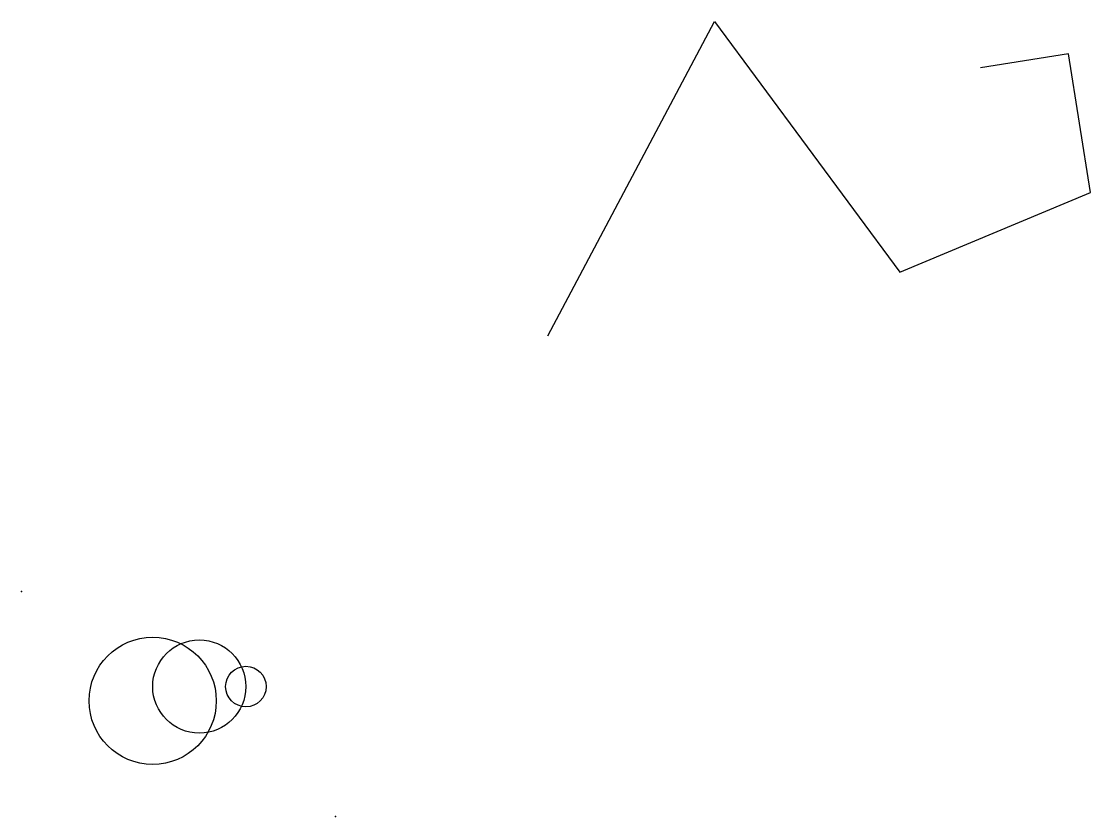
# Model space of a CAD drawing. Extents: x 1000 to 49851, y 1000 to 37334.
import ezdxf

# ---------------------------------------------------------------- set-up
doc = ezdxf.new("R2010")
doc.units = 0
doc.header["$LTSCALE"] = 1000
doc.header["$MEASUREMENT"] = 0

msp = doc.modelspace()

# ---------------------------------------------------------------- linework, layer by layer
msp.add_lwpolyline([(25060, 22965), (32672, 37334), (41129, 25870), (49851, 29515), (48847, 35855), (44819, 35217)])
for centre, radius in [((7000, 6290), 2906), ((9129, 6941), 2129), ((11259, 6941), 927)]:
    msp.add_circle(centre, radius)
for p in [(1000, 11292), (15345, 1000)]:
    msp.add_point(p)

doc.saveas('drawing.dxf')
